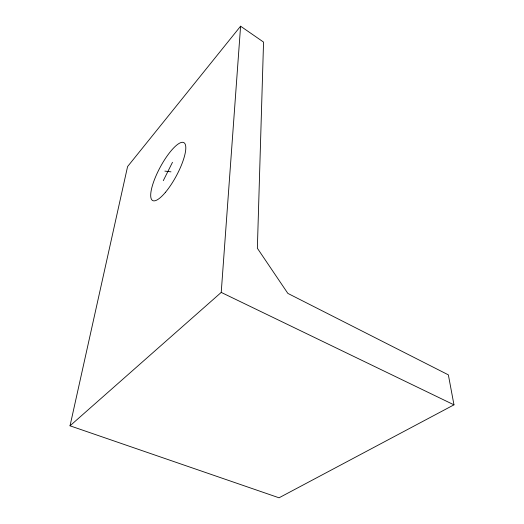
<?xml version="1.0" encoding="UTF-8"?>
<svg xmlns="http://www.w3.org/2000/svg" width="524" height="524" viewBox="0 0 524 524"><rect width="100%" height="100%" fill="white"/><g stroke="black" fill="none" stroke-linecap="round" stroke-linejoin="round"><path stroke-width="0.79" d="M70.026 425.809L221.226 292.412L240.588 26.2L263.546 42.084L257.363 248.252L287.853 293.394L448.361 374.856L453.974 404.836L279.037 497.8L70.026 425.809L127.581 166.573L240.588 26.2M163.285 180.662L172.481 162.296M164.883 171.106L170.975 171.846M221.226 292.412L453.974 404.836M165.479 192.275A32.888 9.157 -61.7 0 0 184.664 143.307A32.888 9.157 -61.7 0 0 154.626 179.182A32.888 9.157 -61.7 0 0 165.479 192.275"/></g></svg>
